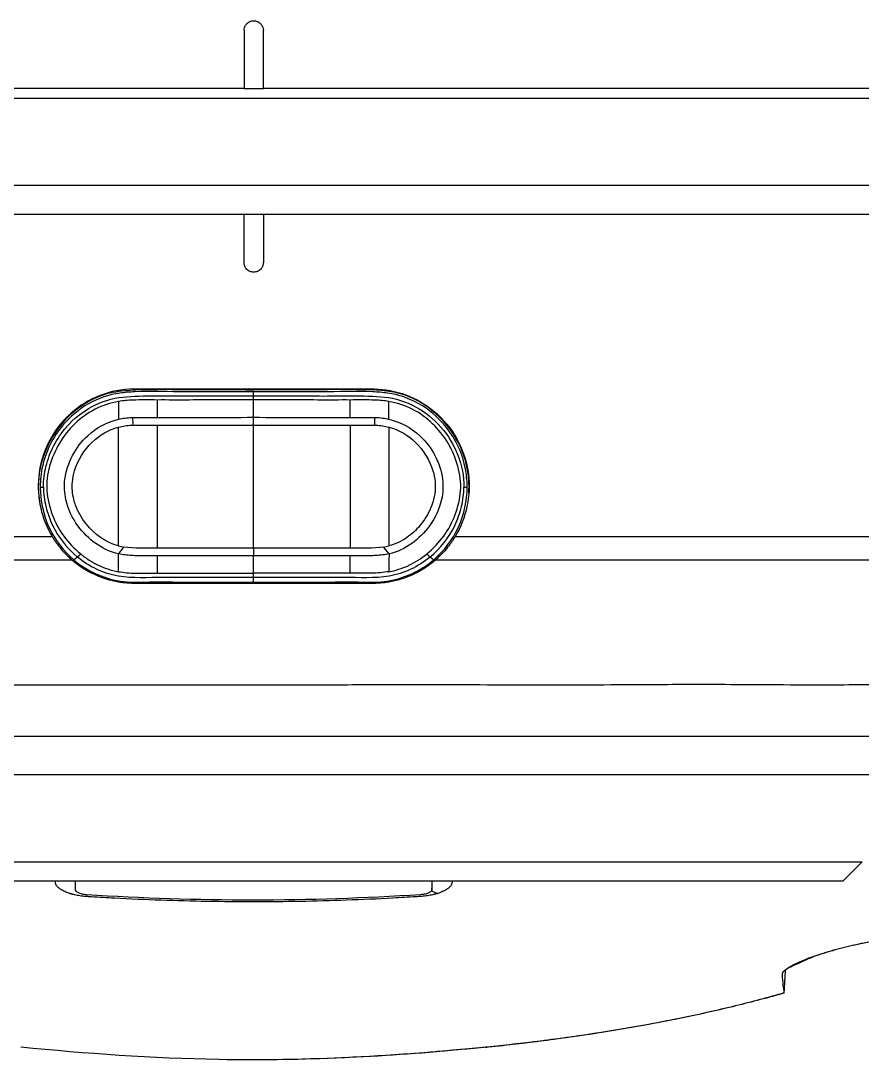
# Model space of a CAD drawing. Header units: millimetres. Extents: x 0 to 4378, y 0 to 2376.
# Drawn here: x 765.2 to 808.7, y 1949.7 to 2003.5 of the extents above; entities that cross this region are included whole.
import ezdxf

# ---------------------------------------------------------------- set-up
doc = ezdxf.new("R2010")
doc.units = ezdxf.units.MM
doc.header["$LTSCALE"] = 0.2

# ---------------------------------------------------------------- blocks, each defined once
blk = doc.blocks.new('A$C67cfe5fe')
for p, q in [((-0.5, -163.4), (-0.5, -166.4)), ((0.5, -166.4), (0.5, -163.4)), ((-0.5, -166.4), (-39.432, -166.4)), ((-0.5, -166.4), (0.5, -166.4)), ((39.432, -166.4), (0.5, -166.4)), ((-39, -166.9), (39, -166.9)), ((-39, -171.4), (39, -171.4)), ((-39, -171.4), (39, -171.4)), ((-39, -172.9), (39, -172.9)), ((-0.5, -175.4), (-0.5, -172.9)), ((0.5, -172.9), (0.5, -175.4)), ((-6.228, -181.938), (-0.09, -181.938)), ((-0.09, -181.938), (6.228, -181.938)), ((-11.04, -187.015), (-10.872, -187.015)), ((10.877, -187.015), (11.045, -187.015)), ((10.456, -189.566), (10.456, -189.566)), ((10.857, -189.566), (10.857, -189.566)), ((10.859, -189.566), (10.859, -189.566)), ((13.986, -189.566), (13.986, -189.566)), ((23.43, -189.566), (23.43, -189.566)), ((26.929, -189.566), (26.929, -189.566)), ((27.559, -189.566), (27.559, -189.566)), ((-0.005, -191.927), (0.003, -191.927)), ((-39, -199.9), (39, -199.9)), ((37, -201.9), (-37, -201.9)), ((-31.475, -206.4), (31.475, -206.4)), ((30.475, -207.4), (31.475, -206.4)), ((30.475, -207.4), (-30.475, -207.4)), ((9.223, -207.818), (9.223, -207.765)), ((27.345, -212.188), (27.345, -212.211))]:
    blk.add_line(p, q)
for centre, radius, start, end in [((-3.35, -183.938), 1.5, 175.1175, 175.1294), ((-2, -188.4), 5.7, 53.6536, 53.6599), ((3.35, -183.938), 1.5, 4.8714, 4.8833), ((-6.35, -186.988), 0.784, 215.4561, 215.4593), ((-6.35, -186.988), 1, 230.3419, 230.3443), ((6.35, -186.988), 0.784, 325.2418, 325.2452), ((6.35, -186.988), 1, 310.0674, 310.0698)]:
    blk.add_arc(centre, radius, start, end)
for centre, major_axis, ratio, start_param, end_param in [((-6.986, -184.849), (0, -9.199), 0.000256, 4.463745, 4.565677), ((-4.974, -184.743), (-0.003, 9.195), 0.001532, 1.32558, 1.425488), ((4.979, -184.743), (-0.003, -9.195), 0.001532, 1.716105, 1.816012), ((6.991, -184.849), (0, -9.199), 0.000256, 1.717508, 1.81944), ((-6.293, -183.492), (-0.027, 0.358), 0.131782, 3.604181, 4.930859), ((0.069, -181.883), (41.488, 0.185), 0.036589, 4.559242, 4.590015), ((-0.007, -183.497), (0, -0.355), 0.003264, 0.504073, 1.825381), ((-0.057, -181.898), (41.434, -0.183), 0.03628, 4.834741, 4.865555), ((6.295, -183.492), (-0.024, -0.358), 0.119275, 4.493179, 5.819857), ((-6.921, -190.412), (-0.245, -0.32), 0.075438, 3.612818, 4.930109), ((-6.563, -185.29), (0.478, -4.846), 0.710711, 6.022517, 6.101881), ((-0.01, -190.482), (-0.005, 0.357), 0.003776, 0.498716, 1.824805), ((6.568, -185.29), (-0.478, -4.846), 0.710711, 0.181304, 0.260667), ((6.937, -190.404), (-0.251, 0.316), 0.0374, 4.493693, 5.810616)]:
    blk.add_ellipse(centre, major_axis=major_axis, ratio=ratio, start_param=start_param, end_param=end_param)
for points, knots in [([(-0.5, -163.4), (-0.5, -163.347), (-0.492, -163.295), (-0.457, -163.189), (-0.43, -163.138), (-0.361, -163.049), (-0.321, -163.013), (-0.221, -162.947), (-0.159, -162.921), (-0.075, -162.905), (-0.056, -162.903), (-0.03, -162.901), (-0.023, -162.9), (-0.01, -162.9), (-0.005, -162.9), (0.005, -162.9), (0.01, -162.9), (0.023, -162.9), (0.03, -162.901), (0.056, -162.903), (0.075, -162.905), (0.159, -162.921), (0.221, -162.947), (0.321, -163.013), (0.361, -163.049), (0.43, -163.138), (0.457, -163.189), (0.492, -163.295), (0.5, -163.347), (0.5, -163.4)], [-0.1574555, -0.1574555, -0.1574555, -0.1574555, -0.1416612, -0.1416612, -0.1241291, -0.1241291, -0.1081014, -0.1081014, -0.0880942, -0.0880942, -0.0825129, -0.0825129, -0.0802847, -0.0802847, -0.0787284, -0.0787284, -0.077172, -0.077172, -0.074944, -0.074944, -0.0693639, -0.0693639, -0.0493569, -0.0493569, -0.0333294, -0.0333294, -0.0157975, -0.0157975, -0.000001, -0.000001, -0.000001, -0.000001]), ([(0.5, -175.4), (0.5, -175.463), (0.488, -175.529), (0.437, -175.652), (0.398, -175.709), (0.31, -175.798), (0.253, -175.836), (0.13, -175.887), (0.063, -175.9), (-0.063, -175.9), (-0.13, -175.887), (-0.253, -175.836), (-0.31, -175.798), (-0.398, -175.709), (-0.437, -175.652), (-0.488, -175.529), (-0.5, -175.463), (-0.5, -175.4)], [0.1511512, 0.1511512, 0.1511512, 0.1511512, 0.1700527, 0.1700527, 0.1890362, 0.1890362, 0.2079284, 0.2079284, 0.2268206, 0.2268206, 0.2457128, 0.2457128, 0.264605, 0.264605, 0.2835884, 0.2835884, 0.3024899, 0.3024899, 0.3024899, 0.3024899]), ([(-6.228, -181.938), (-6.814, -181.949), (-7.395, -182.063), (-8.491, -182.49), (-8.998, -182.799), (-9.915, -183.609), (-10.306, -184.115), (-10.882, -185.247), (-11.059, -185.86), (-11.171, -187.03), (-11.135, -187.571), (-10.898, -188.614), (-10.697, -189.112), (-10.424, -189.566)], [-1.063022, -1.063022, -1.063022, -1.063022, -0.884806, -0.884806, -0.707382, -0.707382, -0.517464, -0.517464, -0.327347, -0.327347, -0.164239, -0.164239, -0.000391, -0.000391, -0.000391, -0.000391]), ([(-7.269, -182.113), (-7.53, -182.166), (-7.786, -182.241), (-8.644, -182.605), (-9.198, -182.985), (-10.595, -184.394), (-11.15, -185.702), (-11.139, -187.03), (-11.136, -187.41), (-11.089, -187.79), (-11.001, -188.161)], [-6.828206, -6.828206, -6.828206, -6.828206, -6.019079, -6.019079, -4.012719, -4.012719, 0, 0, 0, 1.155097, 1.155097, 1.155097, 1.155097]), ([(-0.005, -182.086), (-0.582, -182.086), (-1.249, -182.087), (-1.915, -182.086), (-2.004, -182.086), (-2.495, -182.085), (-2.985, -182.081), (-4.368, -182.097), (-5.262, -182.042), (-6.147, -182.086), (-6.406, -182.099), (-6.665, -182.121), (-8.06, -182.304), (-9.121, -182.928), (-10.386, -184.422), (-10.915, -185.499), (-11.04, -186.656), (-11.04, -187.015)], [-110.190469, -110.190469, -110.190469, -110.190469, -108.47688, -108.211247, -108.211247, -108.211247, -106.754335, -106.754335, -104.09027, -104.09027, -104.09027, -103.311035, -103.311035, -99.867736, -99.867736, -97.495612, -96.425052, -96.425052, -96.425052, -96.425052]), ([(-10.872, -187.015), (-10.872, -187.008), (-10.872, -187.002), (-10.872, -186.996), (-10.87, -186.648), (-10.825, -186.298), (-10.742, -185.956), (-10.56, -185.204), (-10.191, -184.496), (-9.684, -183.912), (-9.68, -183.909), (-9.677, -183.905), (-9.673, -183.901), (-8.932, -183.054), (-7.884, -182.471), (-6.775, -182.36), (-6.771, -182.36), (-6.767, -182.359), (-6.764, -182.359), (-6.21, -182.304), (-5.653, -182.293), (-5.093, -182.294), (-4.531, -182.295), (-3.967, -182.308), (-3.403, -182.302), (-2.836, -182.297), (-2.268, -182.297), (-1.699, -182.297), (-1.134, -182.297), (-0.569, -182.296), (-0.005, -182.296)], [-13.766731, -13.766731, -13.766731, -13.766731, -13.746995, -13.746995, -13.746995, -12.677572, -12.677572, -12.677572, -10.325221, -10.325221, -10.325221, -10.30933, -10.30933, -10.30933, -6.88347, -6.88347, -6.88347, -6.871665, -6.871665, -6.871665, -5.161042, -5.161042, -5.161042, -3.441356, -3.441356, -3.441356, -1.714274, -1.714274, -1.714274, 0, 0, 0, 0]), ([(-7.269, -182.113), (-7.076, -182.074), (-6.88, -182.046), (-6.488, -182.006), (-6.291, -181.993), (-6.094, -181.984)], [0, 0, 0, 0, 0.0591657, 0.0591657, 0.1183326, 0.1183326, 0.1183326, 0.1183326]), ([(6.102, -181.984), (4.069, -181.961), (2.036, -181.992), (-2.242, -181.996), (-4.07, -181.961), (-6.094, -181.984)], [-1.156807, -1.156807, -1.156807, -1.156807, -0.607264, -0.607264, 0, 0, 0, 0]), ([(11.045, -187.015), (11.045, -186.656), (10.92, -185.498), (10.391, -184.422), (9.127, -182.928), (8.065, -182.304), (6.67, -182.121), (6.412, -182.099), (6.153, -182.086), (5.267, -182.042), (4.373, -182.097), (2.99, -182.081), (2.5, -182.085), (2.01, -182.086), (1.92, -182.086), (1.252, -182.087), (0.58, -182.086), (-0.002, -182.086), (-0.005, -182.086)], [-123.959245, -123.959245, -123.959245, -123.959245, -122.889524, -120.519259, -120.519259, -117.078659, -117.078659, -116.300035, -116.300035, -116.300035, -113.638059, -113.638059, -112.182288, -112.182288, -112.182288, -111.916864, -110.197458, -110.190469, -110.190469, -110.190469, -110.190469]), ([(-0.005, -182.296), (1.131, -182.3), (2.266, -182.293), (4.528, -182.313), (5.655, -182.248), (7.891, -182.472), (8.943, -183.057), (10.429, -184.763), (10.876, -185.889), (10.877, -187.015)], [0, 0, 0, 0, 3.441683, 3.441683, 6.883366, 6.883366, 10.325049, 10.325049, 13.766731, 13.766731, 13.766731, 13.766731]), ([(6.23, -181.988), (6.209, -181.989), (6.187, -181.988), (6.144, -181.986), (6.123, -181.985), (6.102, -181.984)], [-0.01285355, -0.01285355, -0.01285355, -0.01285355, -0.00642169, -0.00642169, 0, 0, 0, 0]), ([(6.228, -181.938), (6.789, -181.948), (7.346, -182.053), (8.401, -182.446), (8.892, -182.731), (9.813, -183.498), (10.221, -183.993), (10.831, -185.111), (11.026, -185.721), (11.174, -186.912), (11.148, -187.477), (10.916, -188.57), (10.709, -189.092), (10.424, -189.566)], [0, 0, 0, 0, 0.170338, 0.170338, 0.339954, 0.339954, 0.529798, 0.529798, 0.719657, 0.719657, 0.888889, 0.888889, 1.059151, 1.059151, 1.059151, 1.059151]), ([(11.13, -187.324), (11.183, -186.419), (10.998, -185.502), (9.908, -183.416), (8.679, -182.394), (7.26, -182.11), (7.26, -182.11), (7.26, -182.11), (6.921, -182.042), (6.575, -182.008), (6.23, -181.988)], [28.013075, 28.013075, 28.013075, 28.013075, 30.759987, 30.759987, 35.15427, 35.15427, 35.154322, 35.154322, 35.154322, 36.2034, 36.2034, 36.2034, 36.2034]), ([(-6.988, -182.587), (-7.828, -182.727), (-8.622, -183.141), (-9.87, -184.329), (-10.325, -185.102), (-10.671, -186.349), (-10.728, -186.78), (-10.666, -187.626), (-10.561, -188.043), (-10.27, -188.832), (-10.074, -189.203), (-9.575, -189.887), (-9.277, -190.2), (-8.948, -190.472)], [20.788547, 20.788547, 20.788547, 20.788547, 23.444982, 23.444982, 26.101901, 26.101901, 27.43036, 27.43036, 28.758819, 28.758819, 30.087278, 30.087278, 31.415738, 31.415738, 31.415738, 31.415738]), ([(-0.005, -182.506), (-0.557, -182.506), (-1.109, -182.509), (-1.661, -182.509), (-2.213, -182.509), (-2.765, -182.507), (-3.317, -182.511), (-3.875, -182.516), (-4.432, -182.508), (-4.988, -182.511)], [13.589461, 13.589461, 13.589461, 13.589461, 15.291102, 15.291102, 15.291102, 16.992719, 16.992719, 16.992719, 18.712231, 18.712231, 18.712231, 18.712231]), ([(4.994, -182.511), (4.437, -182.508), (3.88, -182.516), (3.322, -182.511), (2.771, -182.507), (2.218, -182.509), (1.666, -182.509), (1.114, -182.509), (0.562, -182.506), (0.01, -182.506), (0.005, -182.506), (0, -182.506), (-0.005, -182.506)], [-18.712231, -18.712231, -18.712231, -18.712231, -16.997643, -16.997643, -16.997643, -15.300899, -15.300899, -15.300899, -13.604104, -13.604104, -13.604104, -13.589461, -13.589461, -13.589461, -13.589461]), ([(8.953, -190.472), (9.283, -190.2), (9.58, -189.887), (10.079, -189.203), (10.275, -188.832), (10.567, -188.043), (10.671, -187.626), (10.734, -186.78), (10.676, -186.349), (10.33, -185.102), (9.876, -184.329), (8.627, -183.141), (7.834, -182.727), (6.994, -182.587)], [-31.415738, -31.415738, -31.415738, -31.415738, -30.087278, -30.087278, -28.758819, -28.758819, -27.43036, -27.43036, -26.101901, -26.101901, -23.444982, -23.444982, -20.788547, -20.788547, -20.788547, -20.788547]), ([(-6.988, -183.505), (-6.879, -183.479), (-6.769, -183.459), (-6.658, -183.444), (-6.548, -183.428), (-6.437, -183.418), (-6.325, -183.414), (-6.301, -183.412), (-6.277, -183.412), (-6.253, -183.411)], [16.2046565, 16.2046565, 16.2046565, 16.2046565, 16.5350251, 16.5350251, 16.5350251, 16.8635253, 16.8635253, 16.8635253, 16.9347143, 16.9347143, 16.9347143, 16.9347143]), ([(-4.988, -183.412), (-4.575, -183.411), (-4.161, -183.411), (-3.334, -183.41), (-2.918, -183.41), (-1.671, -183.408), (-0.838, -183.407), (-0.006, -183.407)], [-0.5003967, -0.5003967, -0.5003967, -0.5003967, -0.3749442, -0.3749442, -0.2498089, -0.2498089, 0, 0, 0, 0]), ([(-0.006, -183.407), (0.83, -183.407), (1.665, -183.408), (2.707, -183.409), (2.915, -183.41), (3.28, -183.41), (3.436, -183.41), (4.06, -183.411), (4.527, -183.411), (4.994, -183.412)], [-0.5013435, -0.5013435, -0.5013435, -0.5013435, -0.2507469, -0.2507469, -0.1880948, -0.1880948, -0.1410476, -0.1410476, -0.0000391, -0.0000391, -0.0000391, -0.0000391]), ([(6.258, -183.411), (6.282, -183.412), (6.307, -183.412), (6.331, -183.413), (6.442, -183.418), (6.553, -183.428), (6.663, -183.443), (6.774, -183.459), (6.885, -183.479), (6.994, -183.505)], [-16.9650672, -16.9650672, -16.9650672, -16.9650672, -16.8938577, -16.8938577, -16.8938577, -16.565263, -16.565263, -16.565263, -16.2347997, -16.2347997, -16.2347997, -16.2347997]), ([(-6.997, -190.466), (-7.844, -190.28), (-8.575, -189.718), (-9.082, -189.027), (-9.38, -188.621), (-9.6, -188.153), (-9.709, -187.662), (-9.787, -187.316), (-9.809, -186.96), (-9.764, -186.606), (-9.655, -185.751), (-9.215, -184.946), (-8.584, -184.358), (-8.136, -183.939), (-7.58, -183.645), (-6.988, -183.505)], [6.83821, 6.83821, 6.83821, 6.83821, 9.362067, 9.362067, 9.362067, 10.842339, 10.842339, 10.842339, 11.887217, 11.887217, 11.887217, 14.411544, 14.411544, 14.411544, 16.204654, 16.204654, 16.204654, 16.204654]), ([(-9.267, -186.173), (-9.101, -185.612), (-8.774, -185.096), (-7.972, -184.32), (-7.497, -184.055), (-6.988, -183.918)], [12.517617, 12.517617, 12.517617, 12.517617, 14.410588, 14.410588, 16.122649, 16.122649, 16.122649, 16.122649]), ([(-6.989, -190.06), (-6.988, -189.856), (-6.988, -189.652), (-6.988, -189.446), (-6.988, -188.631), (-6.988, -187.796), (-6.988, -186.964), (-6.988, -186.95), (-6.988, -186.936), (-6.988, -186.922), (-6.988, -186.076), (-6.988, -185.234), (-6.988, -184.432), (-6.988, -184.258), (-6.988, -184.087), (-6.988, -183.918)], [-8.25646, -8.25646, -8.25646, -8.25646, -7.624618, -7.624618, -7.624618, -5.1247, -5.1247, -5.1247, -5.082989, -5.082989, -5.082989, -2.541442, -2.541442, -2.541442, -1.992945, -1.992945, -1.992945, -1.992945]), ([(-6.988, -183.918), (-6.88, -183.889), (-6.769, -183.865), (-6.658, -183.848), (-6.548, -183.831), (-6.437, -183.82), (-6.325, -183.814), (-6.3, -183.813), (-6.274, -183.812), (-6.248, -183.811)], [16.1226828, 16.1226828, 16.1226828, 16.1226828, 16.4885012, 16.4885012, 16.4885012, 16.8511653, 16.8511653, 16.8511653, 16.9347143, 16.9347143, 16.9347143, 16.9347143]), ([(-6.248, -183.811), (-6.061, -183.812), (-5.793, -183.811), (-5.404, -183.811), (-5.192, -183.81), (-4.988, -183.811)], [0, 0, 0, 0, 0.0569111, 0.0569111, 0.1273668, 0.1273668, 0.1273668, 0.1273668]), ([(-4.988, -183.811), (-4.989, -184.294), (-4.989, -184.785), (-4.989, -185.284), (-4.989, -185.852), (-4.989, -186.432), (-4.989, -187.02), (-4.989, -187.837), (-4.989, -188.673), (-4.989, -189.53), (-4.989, -189.742), (-4.988, -189.955), (-4.988, -190.17)], [1.942734, 1.942734, 1.942734, 1.942734, 3.510907, 3.510907, 3.510907, 5.294969, 5.294969, 5.294969, 7.771433, 7.771433, 7.771433, 8.384461, 8.384461, 8.384461, 8.384461]), ([(-0.015, -190.169), (-0.01, -189.59), (-0.007, -189.02), (-0.005, -188.459), (0.002, -187.002), (0, -185.605), (-0.005, -184.268), (-0.005, -184.114), (-0.006, -183.96), (-0.006, -183.808)], [0.073579, 0.073579, 0.073579, 0.073579, 1.773456, 1.773456, 1.773456, 6.187837, 6.187837, 6.187837, 6.697304, 6.697304, 6.697304, 6.697304]), ([(4.994, -183.811), (5.198, -183.81), (5.409, -183.811), (5.798, -183.811), (6.066, -183.812), (6.254, -183.811)], [0, 0, 0, 0, 0.0616854, 0.0616854, 0.1115163, 0.1115163, 0.1115163, 0.1115163]), ([(4.994, -183.811), (4.994, -184.294), (4.994, -184.785), (4.994, -185.284), (4.994, -185.852), (4.995, -186.431), (4.995, -187.02), (4.994, -187.837), (4.994, -188.673), (4.994, -189.53), (4.994, -189.742), (4.994, -189.955), (4.994, -190.17)], [1.942734, 1.942734, 1.942734, 1.942734, 3.510907, 3.510907, 3.510907, 5.294969, 5.294969, 5.294969, 7.771433, 7.771433, 7.771433, 8.384461, 8.384461, 8.384461, 8.384461]), ([(6.254, -183.811), (6.279, -183.812), (6.305, -183.813), (6.331, -183.814), (6.442, -183.82), (6.553, -183.831), (6.663, -183.848), (6.774, -183.865), (6.885, -183.888), (6.994, -183.918)], [-16.9650672, -16.9650672, -16.9650672, -16.9650672, -16.8814942, -16.8814942, -16.8814942, -16.518726, -16.518726, -16.518726, -16.1528025, -16.1528025, -16.1528025, -16.1528025]), ([(6.994, -183.505), (7.585, -183.645), (8.141, -183.939), (8.589, -184.357), (9.22, -184.946), (9.66, -185.751), (9.769, -186.606), (9.814, -186.96), (9.792, -187.316), (9.715, -187.662), (9.605, -188.152), (9.385, -188.621), (9.088, -189.026), (8.581, -189.718), (7.849, -190.28), (7.003, -190.466)], [-16.234798, -16.234798, -16.234798, -16.234798, -14.441202, -14.441202, -14.441202, -11.916208, -11.916208, -11.916208, -10.870941, -10.870941, -10.870941, -9.390513, -9.390513, -9.390513, -6.865662, -6.865662, -6.865662, -6.865662]), ([(6.994, -183.918), (7.502, -184.055), (7.977, -184.32), (8.779, -185.096), (9.106, -185.612), (9.273, -186.173)], [-16.152768, -16.152768, -16.152768, -16.152768, -14.440216, -14.440216, -12.546701, -12.546701, -12.546701, -12.546701]), ([(6.994, -183.918), (6.994, -184.087), (6.994, -184.258), (6.994, -184.432), (6.994, -185.234), (6.994, -186.076), (6.994, -186.922), (6.994, -186.936), (6.994, -186.95), (6.994, -186.964), (6.994, -187.796), (6.994, -188.631), (6.994, -189.446), (6.994, -189.652), (6.994, -189.856), (6.994, -190.059)], [1.992945, 1.992945, 1.992945, 1.992945, 2.541442, 2.541442, 2.541442, 5.082989, 5.082989, 5.082989, 5.1247, 5.1247, 5.1247, 7.624618, 7.624618, 7.624618, 8.25646, 8.25646, 8.25646, 8.25646]), ([(-9.298, -187.663), (-9.375, -187.366), (-9.404, -187.057), (-9.36, -186.553), (-9.323, -186.361), (-9.267, -186.173)], [10.889931, 10.889931, 10.889931, 10.889931, 11.886462, 11.886462, 12.517617, 12.517617, 12.517617, 12.517617]), ([(9.273, -186.173), (9.328, -186.361), (9.365, -186.553), (9.417, -187.155), (9.354, -187.561), (9.217, -187.943), (9.091, -188.295), (8.903, -188.628), (8.481, -189.16), (8.259, -189.378), (8.013, -189.561), (7.706, -189.789), (7.361, -189.962), (6.994, -190.059)], [-12.546701, -12.546701, -12.546701, -12.546701, -11.915365, -11.915365, -10.602154, -10.602154, -10.602154, -9.390513, -9.390513, -8.401614, -8.401614, -8.401614, -7.169137, -7.169137, -7.169137, -7.169137]), ([(-11.04, -187.015), (-11.041, -187.732), (-10.882, -188.444), (-10.589, -189.082), (-10.296, -189.72), (-9.861, -190.304), (-9.306, -190.774)], [-96.425052, -96.425052, -96.425052, -96.425052, -94.283051, -94.283051, -94.283051, -92.14105, -92.14105, -92.14105, -92.14105]), ([(-10.872, -187.015), (-10.87, -187.356), (-10.823, -187.696), (-10.743, -188.026), (-10.662, -188.363), (-10.547, -188.689), (-10.4, -188.997), (-10.397, -189.003), (-10.395, -189.008), (-10.392, -189.014), (-10.095, -189.628), (-9.652, -190.187), (-9.111, -190.635)], [-41.323422, -41.323422, -41.323422, -41.323422, -40.272392, -40.272392, -40.272392, -39.2015, -39.2015, -39.2015, -39.181422, -39.181422, -39.181422, -37.039421, -37.039421, -37.039421, -37.039421]), ([(9.116, -190.635), (9.657, -190.187), (10.1, -189.628), (10.397, -189.014), (10.4, -189.008), (10.403, -189.003), (10.405, -188.997), (10.553, -188.689), (10.668, -188.363), (10.749, -188.026), (10.828, -187.696), (10.875, -187.356), (10.877, -187.015)], [37.039421, 37.039421, 37.039421, 37.039421, 39.181422, 39.181422, 39.181422, 39.2015, 39.2015, 39.2015, 40.272392, 40.272392, 40.272392, 41.323422, 41.323422, 41.323422, 41.323422]), ([(9.311, -190.773), (9.866, -190.304), (10.301, -189.72), (10.888, -188.444), (11.046, -187.732), (11.045, -187.015)], [-128.243246, -128.243246, -128.243246, -128.243246, -126.101245, -126.101245, -123.959245, -123.959245, -123.959245, -123.959245]), ([(-6.989, -190.06), (-7.65, -189.884), (-8.238, -189.457), (-8.665, -188.92), (-8.898, -188.627), (-9.087, -188.295), (-9.213, -187.943), (-9.246, -187.851), (-9.274, -187.757), (-9.298, -187.663)], [7.141582, 7.141582, 7.141582, 7.141582, 9.362054, 9.362054, 9.362054, 10.573628, 10.573628, 10.573628, 10.889931, 10.889931, 10.889931, 10.889931]), ([(-40.94, -189.566), (-40.94, -189.566), (-40.937, -189.566), (-40.932, -189.566), (-40.887, -189.566), (-40.651, -189.566), (-40.226, -189.566), (-39.801, -189.566), (-39.184, -189.566), (-38.398, -189.566), (-37.612, -189.566), (-36.654, -189.566), (-35.521, -189.566), (-34.387, -189.566), (-33.077, -189.566), (-31.639, -189.566), (-30.201, -189.566), (-28.624, -189.566), (-26.907, -189.566), (-25.19, -189.566), (-23.331, -189.566), (-21.398, -189.566), (-18.004, -189.566), (-14.3, -189.566), (-10.424, -189.566)], [-0.5034941, -0.5034941, -0.5034941, -0.5034941, -0.4959406, -0.4959406, -0.4959406, -0.4320026, -0.4320026, -0.4320026, -0.3680646, -0.3680646, -0.3680646, -0.3041266, -0.3041266, -0.3041266, -0.2401886, -0.2401886, -0.2401886, -0.1762506, -0.1762506, -0.1762506, -0.1123126, -0.1123126, -0.1123126, 0, 0, 0, 0]), ([(-10.424, -189.566), (-10.393, -189.618), (-10.358, -189.673), (-10.285, -189.786), (-10.248, -189.84), (-10.134, -189.999), (-10.054, -190.103), (-9.728, -190.49), (-9.505, -190.688), (-9.411, -190.769)], [-0.06400045, -0.06400045, -0.06400045, -0.06400045, -0.05698624, -0.05698624, -0.05040221, -0.05040221, -0.03728617, -0.03728617, -0.00001779, -0.00001779, -0.00001779, -0.00001779]), ([(10.424, -189.566), (10.393, -189.618), (10.358, -189.673), (10.285, -189.786), (10.248, -189.84), (10.134, -189.999), (10.054, -190.103), (9.729, -190.489), (9.507, -190.687), (9.411, -190.77)], [0.0000195, 0.0000195, 0.0000195, 0.0000195, 0.0187409, 0.0187409, 0.0363222, 0.0363222, 0.0713463, 0.0713463, 0.1704652, 0.1704652, 0.1704652, 0.1704652]), ([(10.424, -189.566), (14.454, -189.566), (18.319, -189.566), (21.827, -189.566), (23.818, -189.566), (25.726, -189.566), (27.481, -189.566), (29.236, -189.566), (30.836, -189.566), (32.284, -189.566), (33.732, -189.566), (35.038, -189.566), (36.149, -189.566), (37.259, -189.566), (38.179, -189.566), (38.912, -189.566), (39.644, -189.566), (40.19, -189.566), (40.526, -189.566), (40.802, -189.566), (40.94, -189.566), (40.94, -189.566)], [-1, -1, -1, -1, -0.8874103, -0.8874103, -0.8874103, -0.8234994, -0.8234994, -0.8234994, -0.7595886, -0.7595886, -0.7595886, -0.6956777, -0.6956777, -0.6956777, -0.6317668, -0.6317668, -0.6317668, -0.5678559, -0.5678559, -0.5678559, -0.5152333, -0.5152333, -0.5152333, -0.5152333]), ([(-4.988, -190.578), (-5.081, -190.578), (-5.173, -190.578), (-5.266, -190.577), (-5.285, -190.577), (-5.304, -190.577), (-5.323, -190.576), (-5.434, -190.576), (-5.546, -190.575), (-5.657, -190.573), (-5.769, -190.571), (-5.88, -190.569), (-5.991, -190.567), (-6.103, -190.564), (-6.214, -190.562), (-6.324, -190.555), (-6.436, -190.548), (-6.547, -190.537), (-6.657, -190.522), (-6.769, -190.508), (-6.879, -190.489), (-6.997, -190.466)], [4.856578, 4.856578, 4.856578, 4.856578, 5.128657, 5.128657, 5.128657, 5.185049, 5.185049, 5.185049, 5.513346, 5.513346, 5.513346, 5.841966, 5.841966, 5.841966, 6.171736, 6.171736, 6.171736, 6.503514, 6.503514, 6.503514, 6.83821, 6.83821, 6.83821, 6.83821]), ([(-4.988, -190.17), (-5.009, -190.17), (-5.029, -190.17), (-5.605, -190.172), (-6.162, -190.19), (-6.714, -190.118)], [5.06648, 5.06648, 5.06648, 5.06648, 5.128657, 5.128657, 6.83821, 6.83821, 6.83821, 6.83821]), ([(-0.015, -190.169), (-0.576, -190.169), (-1.137, -190.168), (-1.697, -190.168), (-2.257, -190.168), (-2.817, -190.167), (-3.376, -190.168), (-3.915, -190.168), (-4.452, -190.168), (-4.988, -190.17)], [0, 0, 0, 0, 1.709554, 1.709554, 1.709554, 3.419104, 3.419104, 3.419104, 5.066451, 5.066451, 5.066451, 5.066451]), ([(4.994, -190.17), (4.452, -190.168), (3.908, -190.168), (3.364, -190.168), (2.24, -190.167), (1.112, -190.169), (-0.015, -190.169)], [-5.096168, -5.096168, -5.096168, -5.096168, -3.432831, -3.432831, -3.432831, 0, 0, 0, 0]), ([(6.719, -190.118), (6.165, -190.19), (5.605, -190.172), (5.028, -190.17), (5.011, -190.17), (4.994, -190.17)], [-6.865662, -6.865662, -6.865662, -6.865662, -5.149247, -5.149247, -5.096195, -5.096195, -5.096195, -5.096195]), ([(7.003, -190.466), (6.884, -190.489), (6.774, -190.508), (6.663, -190.522), (6.552, -190.537), (6.441, -190.548), (6.33, -190.555), (6.219, -190.562), (6.108, -190.564), (5.996, -190.567), (5.885, -190.569), (5.774, -190.571), (5.663, -190.573), (5.551, -190.575), (5.44, -190.576), (5.328, -190.576), (5.307, -190.577), (5.286, -190.577), (5.264, -190.577), (5.174, -190.578), (5.084, -190.578), (4.994, -190.578)], [-6.865662, -6.865662, -6.865662, -6.865662, -6.53091, -6.53091, -6.53091, -6.199058, -6.199058, -6.199058, -5.869205, -5.869205, -5.869205, -5.540502, -5.540502, -5.540502, -5.212131, -5.212131, -5.212131, -5.149247, -5.149247, -5.149247, -4.883582, -4.883582, -4.883582, -4.883582]), ([(-40.851, -190.77), (-40.851, -190.77), (-40.848, -190.77), (-40.843, -190.77), (-40.828, -190.77), (-40.794, -190.77), (-40.745, -190.77), (-40.462, -190.769), (-39.643, -190.768), (-38.911, -190.769), (-38.724, -190.769), (-38.542, -190.769), (-38.371, -190.769), (-37.801, -190.769), (-37.235, -190.77), (-36.761, -190.77), (-36.195, -190.77), (-35.765, -190.77), (-35.557, -190.77), (-34.037, -190.768), (-32.756, -190.768), (-32.15, -190.767), (-31.966, -190.767), (-31.84, -190.767), (-31.777, -190.767), (-31.304, -190.768), (-30.589, -190.768), (-29.565, -190.769), (-28.237, -190.77), (-27.384, -190.77), (-27.148, -190.77), (-27.018, -190.77), (-26.887, -190.77), (-26.756, -190.77), (-25.185, -190.769), (-23.514, -190.768), (-21.774, -190.768), (-20.224, -190.767), (-18.249, -190.768), (-15.826, -190.769), (-15.033, -190.769), (-13.97, -190.769), (-12.633, -190.769), (-11.693, -190.769), (-10.617, -190.77), (-9.411, -190.769)], [-0.5075968, -0.5075968, -0.5075968, -0.5075968, -0.5, -0.5, -0.5, -0.4848641, -0.4848641, -0.4848641, -0.3973591, -0.3973591, -0.3973591, -0.375, -0.375, -0.375, -0.3465594, -0.3465594, -0.3465594, -0.3125, -0.3125, -0.3125, -0.2645883, -0.2645883, -0.2645883, -0.25, -0.25, -0.25, -0.21875, -0.21875, -0.21875, -0.1875, -0.1875, -0.1875, -0.1826751, -0.1826751, -0.1826751, -0.125, -0.125, -0.125, -0.0625, -0.0625, -0.0625, -0.0258077, -0.0258077, -0.0258077, 0, 0, 0, 0]), ([(-9.411, -190.769), (-8.938, -191.179), (-8.393, -191.494), (-7.51, -191.804), (-7.208, -191.878), (-6.748, -191.948), (-6.593, -191.964), (-6.276, -191.982), (-6.174, -191.979), (-5.974, -191.98)], [-0.4608596, -0.4608596, -0.4608596, -0.4608596, -0.2319778, -0.2319778, -0.1176594, -0.1176594, -0.0605125, -0.0605125, -0.000004, -0.000004, -0.000004, -0.000004]), ([(-9.306, -190.774), (-8.695, -191.293), (-7.954, -191.652), (-6.394, -191.996), (-5.594, -191.908), (-4.006, -191.926), (-2.409, -191.928), (-0.805, -191.927), (-0.005, -191.927)], [-92.14105, -92.14105, -92.14105, -92.14105, -89.768052, -89.768052, -87.395054, -87.395054, -85.022055, -82.649057, -82.649057, -82.649057, -82.649057]), ([(-0.011, -191.698), (-0.792, -191.698), (-1.572, -191.697), (-2.351, -191.696), (-3.131, -191.696), (-3.909, -191.695), (-4.684, -191.691), (-4.687, -191.691), (-4.69, -191.691), (-4.694, -191.691), (-5.465, -191.687), (-6.238, -191.75), (-6.999, -191.619), (-7.004, -191.618), (-7.01, -191.617), (-7.015, -191.616), (-7.397, -191.549), (-7.771, -191.428), (-8.125, -191.262), (-8.478, -191.097), (-8.814, -190.89), (-9.111, -190.635)], [27.547428, 27.547428, 27.547428, 27.547428, 29.915632, 29.915632, 29.915632, 32.28311, 32.28311, 32.28311, 32.293424, 32.293424, 32.293424, 34.650769, 34.650769, 34.650769, 34.666423, 34.666423, 34.666423, 35.852922, 35.852922, 35.852922, 37.039421, 37.039421, 37.039421, 37.039421]), ([(-8.948, -190.472), (-8.912, -190.505), (-8.874, -190.537), (-8.788, -190.602), (-8.736, -190.64), (-8.62, -190.723), (-8.539, -190.777), (-8.388, -190.869), (-8.327, -190.903), (-8.188, -190.978), (-8.107, -191.019), (-7.746, -191.188), (-7.388, -191.322), (-6.988, -191.39)], [0, 0, 0, 0, 0.0146911, 0.0146911, 0.0270405, 0.0270405, 0.0580232, 0.0580232, 0.077436, 0.077436, 0.1037284, 0.1037284, 0.1923821, 0.1923821, 0.1923821, 0.1923821]), ([(-0.011, -190.572), (-0.838, -190.572), (-1.67, -190.57), (-2.916, -190.57), (-3.34, -190.569), (-4.162, -190.573), (-4.575, -190.577), (-4.988, -190.578)], [-0.4980541, -0.4980541, -0.4980541, -0.4980541, -0.2482966, -0.2482966, -0.1249533, -0.1249533, -0.0001115, -0.0001115, -0.0001115, -0.0001115]), ([(-0.017, -191.469), (-0.011, -191.368), (-0.007, -191.268), (-0.005, -191.167), (-0.001, -191.031), (-0.001, -190.895), (-0.005, -190.759), (-0.006, -190.696), (-0.008, -190.634), (-0.011, -190.572)], [-1.0896743, -1.0896743, -1.0896743, -1.0896743, -0.7634499, -0.7634499, -0.7634499, -0.3184296, -0.3184296, -0.3184296, -0.1133023, -0.1133023, -0.1133023, -0.1133023]), ([(4.994, -190.578), (4.579, -190.577), (4.163, -190.573), (3.332, -190.569), (2.908, -190.57), (1.661, -190.57), (0.825, -190.571), (-0.011, -190.572)], [-0.4984902, -0.4984902, -0.4984902, -0.4984902, -0.3746356, -0.3746356, -0.2508217, -0.2508217, -0.0000001, -0.0000001, -0.0000001, -0.0000001]), ([(9.116, -190.635), (8.814, -190.887), (8.482, -191.098), (8.127, -191.264), (7.772, -191.429), (7.396, -191.549), (7.013, -191.616), (6.246, -191.751), (5.466, -191.686), (4.689, -191.691), (3.914, -191.695), (3.136, -191.696), (2.357, -191.697), (2.352, -191.697), (2.347, -191.697), (2.342, -191.697), (1.568, -191.698), (0.792, -191.697), (0.016, -191.698), (0.007, -191.698), (-0.002, -191.698), (-0.011, -191.698)], [-37.039421, -37.039421, -37.039421, -37.039421, -35.852961, -35.852961, -35.852961, -34.66644, -34.66644, -34.66644, -32.296832, -32.296832, -32.296832, -29.935323, -29.935323, -29.935323, -29.920458, -29.920458, -29.920458, -27.574383, -27.574383, -27.574383, -27.547428, -27.547428, -27.547428, -27.547428]), ([(0.003, -191.927), (0.005, -191.927), (0.808, -191.927), (2.414, -191.928), (4.011, -191.926), (5.599, -191.908), (6.399, -191.996), (7.959, -191.652), (8.7, -191.293), (9.311, -190.773)], [-137.742306, -137.742306, -137.742306, -137.742306, -137.735239, -135.362241, -132.989243, -132.989243, -130.616244, -130.616244, -128.243246, -128.243246, -128.243246, -128.243246]), ([(5.974, -191.98), (6.173, -191.979), (6.274, -191.982), (6.59, -191.964), (6.745, -191.948), (7.204, -191.879), (7.506, -191.805), (8.39, -191.496), (8.937, -191.18), (9.411, -190.77)], [-0.3780935, -0.3780935, -0.3780935, -0.3780935, -0.3289343, -0.3289343, -0.2821356, -0.2821356, -0.188521, -0.188521, -0.000305, -0.000305, -0.000305, -0.000305]), ([(6.994, -191.39), (7.335, -191.332), (7.668, -191.223), (7.984, -191.08), (7.999, -191.073), (8.015, -191.066), (8.03, -191.058), (8.361, -190.904), (8.674, -190.709), (8.953, -190.472)], [-33.655651, -33.655651, -33.655651, -33.655651, -32.588177, -32.588177, -32.588177, -32.535769, -32.535769, -32.535769, -31.415738, -31.415738, -31.415738, -31.415738]), ([(9.411, -190.77), (13.79, -190.77), (17.992, -190.77), (21.778, -190.77), (23.765, -190.77), (25.669, -190.77), (27.42, -190.77), (29.171, -190.77), (30.768, -190.77), (32.212, -190.77), (33.657, -190.77), (34.96, -190.77), (36.068, -190.77), (37.176, -190.77), (38.094, -190.77), (38.825, -190.77), (39.555, -190.77), (40.1, -190.77), (40.435, -190.77), (40.711, -190.77), (40.849, -190.77), (40.849, -190.77)], [0, 0, 0, 0, 0.1205223, 0.1205223, 0.1205223, 0.1837668, 0.1837668, 0.1837668, 0.2470112, 0.2470112, 0.2470112, 0.3102557, 0.3102557, 0.3102557, 0.3735002, 0.3735002, 0.3735002, 0.4367446, 0.4367446, 0.4367446, 0.4888005, 0.4888005, 0.4888005, 0.4888005]), ([(-6.988, -191.39), (-6.955, -191.395), (-6.921, -191.4), (-6.887, -191.405), (-6.59, -191.445), (-6.291, -191.465), (-5.991, -191.47), (-5.656, -191.475), (-5.323, -191.473), (-4.988, -191.469)], [33.655801, 33.655801, 33.655801, 33.655801, 33.760716, 33.760716, 33.760716, 34.688162, 34.688162, 34.688162, 35.720545, 35.720545, 35.720545, 35.720545]), ([(-4.988, -191.469), (-4.164, -191.46), (-3.337, -191.465), (-1.678, -191.466), (-0.847, -191.467), (-0.017, -191.469)], [35.720723, 35.720723, 35.720723, 35.720723, 38.259702, 38.259702, 40.798705, 40.798705, 40.798705, 40.798705]), ([(4.994, -191.469), (4.162, -191.46), (3.329, -191.465), (1.658, -191.466), (0.82, -191.467), (-0.017, -191.469)], [35.720722, 35.720722, 35.720722, 35.720722, 38.259702, 38.259702, 40.798702, 40.798702, 40.798702, 40.798702]), ([(6.993, -191.39), (6.96, -191.395), (6.926, -191.4), (6.893, -191.405), (6.595, -191.445), (6.296, -191.465), (5.998, -191.471), (5.665, -191.477), (5.328, -191.473), (4.994, -191.469)], [33.655801, 33.655801, 33.655801, 33.655801, 33.760753, 33.760753, 33.760753, 34.688313, 34.688313, 34.688313, 35.720545, 35.720545, 35.720545, 35.720545]), ([(-5.974, -191.98), (-3.98, -191.98), (-1.985, -191.98), (1.997, -191.98), (3.983, -191.98), (5.974, -191.98)], [0, 0, 0, 0, 0.604975, 0.604975, 1.212492, 1.212492, 1.212492, 1.212492]), ([(-39, -197.248), (-39, -197.247), (-38.986, -197.244), (-38.919, -197.239), (-38.849, -197.24), (-38.678, -197.235), (-38.592, -197.232), (-38.251, -197.225), (-37.926, -197.222), (-37.177, -197.225), (-36.779, -197.229), (-35.861, -197.238), (-35.34, -197.242), (-33.983, -197.235), (-33.104, -197.221), (-31.556, -197.212), (-30.953, -197.211), (-29.331, -197.216), (-28.271, -197.226), (-25.264, -197.246), (-23.214, -197.228), (-18.536, -197.208), (-15.895, -197.229), (-12.14, -197.241), (-11.129, -197.24), (-8.385, -197.239), (-6.632, -197.24), (-4.355, -197.24), (-3.847, -197.24), (-2.731, -197.24), (-2.124, -197.24), (-0.864, -197.24), (-0.211, -197.241), (0.839, -197.241), (1.235, -197.241), (1.775, -197.24), (1.918, -197.24), (3.42, -197.24), (4.776, -197.233), (10.446, -197.215), (14.618, -197.255), (19.811, -197.224), (21.107, -197.215), (23.152, -197.211), (23.929, -197.213), (26.845, -197.226), (28.809, -197.246), (31.772, -197.223), (32.88, -197.212), (34.836, -197.216), (35.681, -197.231), (37.035, -197.244), (37.565, -197.239), (38.258, -197.239), (38.483, -197.24), (38.816, -197.24), (38.923, -197.239), (38.99, -197.241), (39, -197.241), (39, -197.241)], [-18.187613, -18.187613, -18.187613, -18.187613, -18.013356, -18.013356, -17.752865, -17.752865, -17.569307, -17.569307, -17.129255, -17.129255, -16.762146, -16.762146, -16.387459, -16.387459, -15.882593, -15.882593, -15.586977, -15.586977, -15.126345, -15.126345, -14.357922, -14.357922, -13.491729, -13.491729, -13.178557, -13.178557, -12.649887, -12.649887, -12.498415, -12.498415, -12.318089, -12.318089, -12.124815, -12.124815, -12.007373, -12.007373, -11.964756, -11.964756, -11.555527, -11.555527, -10.242526, -10.242526, -9.787003, -9.787003, -9.494757, -9.494757, -8.658648, -8.658648, -8.069674, -8.069674, -7.481399, -7.481399, -6.943069, -6.943069, -6.570845, -6.570845, -6.198458, -6.198458, -6.048973, -6.048973, -6.048973, -6.048973]), ([(-10.244, -207.517), (-10.247, -207.504), (-10.25, -207.492), (-10.251, -207.479), (-10.253, -207.469), (-10.253, -207.459), (-10.253, -207.45), (-10.253, -207.44), (-10.253, -207.43), (-10.253, -207.42), (-10.253, -207.413), (-10.253, -207.407), (-10.253, -207.4)], [-0.701782771, -0.701782771, -0.701782771, -0.701782771, -0.70035693, -0.70035693, -0.70035693, -0.699218435, -0.699218435, -0.699218435, -0.69807994, -0.69807994, -0.69807994, -0.697310898, -0.697310898, -0.697310898, -0.697310898]), ([(-9.375, -208.076), (-9.386, -208.073), (-9.397, -208.07), (-9.407, -208.067), (-9.418, -208.064), (-9.429, -208.061), (-9.44, -208.058), (-9.451, -208.055), (-9.461, -208.051), (-9.472, -208.048), (-9.482, -208.045), (-9.493, -208.042), (-9.503, -208.039), (-9.514, -208.035), (-9.524, -208.032), (-9.534, -208.029), (-9.544, -208.025), (-9.555, -208.022), (-9.565, -208.019), (-9.597, -208.008), (-9.628, -207.996), (-9.659, -207.984), (-9.699, -207.969), (-9.737, -207.953), (-9.773, -207.937), (-9.846, -207.903), (-9.911, -207.868), (-9.969, -207.831), (-9.997, -207.813), (-10.024, -207.794), (-10.048, -207.775), (-10.061, -207.766), (-10.072, -207.756), (-10.083, -207.747), (-10.089, -207.742), (-10.094, -207.737), (-10.1, -207.732), (-10.105, -207.727), (-10.11, -207.722), (-10.115, -207.718), (-10.156, -207.679), (-10.187, -207.639), (-10.21, -207.599), (-10.226, -207.571), (-10.237, -207.544), (-10.244, -207.517)], [-0.72583083, -0.72583083, -0.72583083, -0.72583083, -0.72529003, -0.72529003, -0.72529003, -0.72474923, -0.72474923, -0.72474923, -0.72420843, -0.72420843, -0.72420843, -0.72366763, -0.72366763, -0.72366763, -0.72312683, -0.72312683, -0.72312683, -0.72258602, -0.72258602, -0.72258602, -0.72084984, -0.72084984, -0.72084984, -0.71857285, -0.71857285, -0.71857285, -0.71401887, -0.71401887, -0.71401887, -0.71174188, -0.71174188, -0.71174188, -0.71060338, -0.71060338, -0.71060338, -0.71003414, -0.71003414, -0.71003414, -0.70946489, -0.70946489, -0.70946489, -0.70491091, -0.70491091, -0.70491091, -0.70178277, -0.70178277, -0.70178277, -0.70178277]), ([(10.272, -207.4), (10.271, -207.405), (10.271, -207.41), (10.27, -207.417), (10.269, -207.422), (10.269, -207.427), (10.268, -207.433), (10.267, -207.437), (10.267, -207.441), (10.266, -207.446), (10.265, -207.45), (10.265, -207.453), (10.264, -207.457), (10.263, -207.463), (10.261, -207.469), (10.26, -207.475), (10.256, -207.49), (10.251, -207.507), (10.245, -207.523), (10.237, -207.542), (10.228, -207.565), (10.211, -207.594), (10.199, -207.615), (10.183, -207.639), (10.162, -207.665), (10.147, -207.683), (10.133, -207.699), (10.118, -207.713), (10.113, -207.718), (10.108, -207.723), (10.103, -207.727), (10.097, -207.732), (10.092, -207.737), (10.087, -207.742), (10.074, -207.753), (10.062, -207.763), (10.052, -207.771), (10.036, -207.783), (10.023, -207.792), (10.015, -207.798), (10.002, -207.808), (9.988, -207.817), (9.973, -207.827), (9.926, -207.857), (9.872, -207.887), (9.806, -207.918), (9.796, -207.923), (9.786, -207.927), (9.775, -207.932), (9.733, -207.951), (9.694, -207.967), (9.66, -207.98), (9.6, -208.002), (9.557, -208.016), (9.534, -208.024)], [-0.1757371, -0.1757371, -0.1757371, -0.1757371, -0.170079, -0.170079, -0.170079, -0.1658975, -0.1658975, -0.1658975, -0.16301, -0.16301, -0.16301, -0.1607143, -0.1607143, -0.1607143, -0.15572, -0.15572, -0.15572, -0.1428571, -0.1428571, -0.1428571, -0.1223688, -0.1223688, -0.1223688, -0.1071429, -0.1071429, -0.1071429, -0.0986615, -0.0986615, -0.0986615, -0.0956016, -0.0956016, -0.0956016, -0.0922441, -0.0922441, -0.0922441, -0.0841138, -0.0841138, -0.0841138, -0.0714286, -0.0714286, -0.0714286, -0.0625785, -0.0625785, -0.0625785, -0.0357143, -0.0357143, -0.0357143, -0.0328765, -0.0328765, -0.0328765, -0.0209459, -0.0209459, -0.0209459, 0, 0, 0, 0]), ([(0.004, -208.466), (0.003, -208.466), (0.002, -208.466), (0.001, -208.466), (-0.799, -208.466), (-1.599, -208.459), (-2.399, -208.445), (-3.199, -208.431), (-3.999, -208.41), (-4.799, -208.382), (-5.598, -208.354), (-6.398, -208.318), (-7.196, -208.276), (-7.596, -208.255), (-7.995, -208.232), (-8.394, -208.207), (-8.444, -208.204), (-8.494, -208.201), (-8.544, -208.197), (-8.569, -208.196), (-8.593, -208.194), (-8.618, -208.193), (-8.643, -208.191), (-8.668, -208.19), (-8.693, -208.188), (-8.793, -208.18), (-8.892, -208.169), (-8.99, -208.154), (-9.087, -208.14), (-9.182, -208.122), (-9.274, -208.101), (-9.297, -208.095), (-9.319, -208.09), (-9.341, -208.084), (-9.353, -208.082), (-9.364, -208.079), (-9.375, -208.076)], [-0.8616263, -0.8616263, -0.8616263, -0.8616263, -0.861572, -0.861572, -0.861572, -0.826965, -0.826965, -0.826965, -0.7923494, -0.7923494, -0.7923494, -0.7577381, -0.7577381, -0.7577381, -0.7404325, -0.7404325, -0.7404325, -0.7382693, -0.7382693, -0.7382693, -0.7371877, -0.7371877, -0.7371877, -0.7361061, -0.7361061, -0.7361061, -0.7317796, -0.7317796, -0.7317796, -0.7274532, -0.7274532, -0.7274532, -0.7263716, -0.7263716, -0.7263716, -0.7258308, -0.7258308, -0.7258308, -0.7258308]), ([(-8.635, -208.1), (-8.676, -208.097), (-8.716, -208.093), (-8.798, -208.081), (-8.838, -208.073), (-8.946, -208.046), (-9.008, -208.024), (-9.114, -207.972), (-9.156, -207.942), (-9.209, -207.882), (-9.222, -207.852), (-9.222, -207.823)], [-0.09661852, -0.09661852, -0.09661852, -0.09661852, -0.08429687, -0.08429687, -0.07141596, -0.07141596, -0.04825685, -0.04825685, -0.02320733, -0.02320733, -0.00000099, -0.00000099, -0.00000099, -0.00000099]), ([(8.636, -208.095), (5.75, -208.28), (2.857, -208.374), (-0.037, -208.374), (-2.906, -208.374), (-5.773, -208.282), (-8.635, -208.1)], [0, 0, 0, 0, 0.502185, 0.502185, 0.502185, 1, 1, 1, 1]), ([(9.534, -208.024), (9.514, -208.03), (9.493, -208.037), (9.472, -208.043), (9.461, -208.046), (9.451, -208.05), (9.44, -208.053), (9.429, -208.056), (9.419, -208.059), (9.408, -208.062), (9.397, -208.065), (9.386, -208.068), (9.375, -208.071), (9.364, -208.074), (9.353, -208.076), (9.342, -208.079), (9.319, -208.085), (9.297, -208.09), (9.274, -208.096), (9.183, -208.117), (9.087, -208.135), (8.99, -208.15), (8.893, -208.164), (8.793, -208.175), (8.693, -208.183), (8.668, -208.185), (8.643, -208.186), (8.619, -208.188), (8.594, -208.189), (8.569, -208.191), (8.544, -208.193), (8.494, -208.196), (8.444, -208.199), (8.394, -208.202), (7.995, -208.227), (7.596, -208.25), (7.197, -208.272), (6.398, -208.315), (5.599, -208.35), (4.8, -208.379), (4, -208.408), (3.2, -208.429), (2.401, -208.444), (1.602, -208.458), (0.803, -208.466), (0.004, -208.466)], [-1, -1, -1, -1, -0.9989185, -0.9989185, -0.9989185, -0.9983778, -0.9983778, -0.9983778, -0.9978371, -0.9978371, -0.9978371, -0.9972963, -0.9972963, -0.9972963, -0.9967556, -0.9967556, -0.9967556, -0.9956741, -0.9956741, -0.9956741, -0.9913482, -0.9913482, -0.9913482, -0.9870224, -0.9870224, -0.9870224, -0.9859409, -0.9859409, -0.9859409, -0.9848594, -0.9848594, -0.9848594, -0.9826965, -0.9826965, -0.9826965, -0.965393, -0.965393, -0.965393, -0.930786, -0.930786, -0.930786, -0.896179, -0.896179, -0.896179, -0.8616263, -0.8616263, -0.8616263, -0.8616263]), ([(9.223, -207.818), (9.223, -207.847), (9.21, -207.876), (9.158, -207.937), (9.116, -207.967), (9.01, -208.019), (8.948, -208.041), (8.84, -208.068), (8.8, -208.076), (8.718, -208.088), (8.677, -208.092), (8.636, -208.095)], [-0.09630603, -0.09630603, -0.09630603, -0.09630603, -0.07320762, -0.07320762, -0.04828154, -0.04828154, -0.02519492, -0.02519492, -0.01231734, -0.01231734, -0.000001, -0.000001, -0.000001, -0.000001]), ([(27.345, -212.211), (27.342, -212.172), (27.36, -212.126), (27.44, -212.028), (27.497, -211.977), (27.681, -211.846), (27.822, -211.764), (28.162, -211.597), (28.351, -211.514), (28.802, -211.337), (29.064, -211.244), (29.691, -211.042), (30.052, -210.939), (30.791, -210.748), (31.157, -210.665), (31.936, -210.507), (32.334, -210.44), (33.074, -210.339), (33.409, -210.308), (33.984, -210.284), (34.219, -210.292), (34.388, -210.319)], [-1.14528, -1.14528, -1.14528, -1.14528, -1.059047, -1.059047, -0.979891, -0.979891, -0.875786, -0.875786, -0.784614, -0.784614, -0.687046, -0.687046, -0.571812, -0.571812, -0.456499, -0.456499, -0.315176, -0.315176, -0.162073, -0.162073, 0, 0, 0, 0]), ([(34.417, -210.344), (34.256, -210.314), (34.029, -210.303), (33.469, -210.323), (33.141, -210.351), (32.407, -210.446), (32.008, -210.511), (31.225, -210.667), (30.857, -210.749), (30.112, -210.938), (29.746, -211.042), (29.184, -211.22), (28.979, -211.29), (28.79, -211.36)], [-1.1501913, -1.1501913, -1.1501913, -1.1501913, -0.9889999, -0.9889999, -0.8366201, -0.8366201, -0.6937554, -0.6937554, -0.5778555, -0.5778555, -0.4623542, -0.4623542, -0.3890747, -0.3890747, -0.3890747, -0.3890747]), ([(27.641, -211.877), (27.731, -211.837), (27.82, -211.797), (27.951, -211.739), (27.991, -211.721), (28.081, -211.681), (28.137, -211.656), (28.266, -211.598), (28.339, -211.565), (28.507, -211.489), (28.609, -211.443), (28.78, -211.364), (28.864, -211.326), (28.947, -211.288)], [0.0113717, 0.0113717, 0.0113717, 0.0113717, 0.0429228, 0.0429228, 0.057239, 0.057239, 0.0747684, 0.0747684, 0.0970836, 0.0970836, 0.1275598, 0.1275598, 0.1566342, 0.1566342, 0.1566342, 0.1566342]), ([(28.769, -211.352), (28.587, -211.436), (28.402, -211.52), (28.104, -211.655), (27.988, -211.707), (27.825, -211.779), (27.776, -211.801), (27.728, -211.822)], [0.16718237, 0.16718237, 0.16718237, 0.16718237, 0.1804481, 0.1804481, 0.18874851, 0.18874851, 0.19221307, 0.19221307, 0.19221307, 0.19221307]), ([(27.447, -213.159), (27.457, -212.956), (27.468, -212.751), (27.489, -212.355), (27.498, -212.164), (27.508, -211.972)], [-0.4140683, -0.4140683, -0.4140683, -0.4140683, -0.2070418, -0.2070418, -0.0177426, -0.0177426, -0.0177426, -0.0177426]), ([(27.72, -211.842), (27.673, -211.87), (27.631, -211.897), (27.561, -211.945), (27.533, -211.966), (27.507, -211.987)], [-0.20681659, -0.20681659, -0.20681659, -0.20681659, -0.170776, -0.170776, -0.14042155, -0.14042155, -0.14042155, -0.14042155]), ([(27.447, -213.159), (27.429, -213.054), (27.412, -212.927), (27.378, -212.615), (27.361, -212.428), (27.345, -212.211)], [0.000001, 0.000001, 0.000001, 0.000001, 0.4541066, 0.4541066, 0.9270468, 0.9270468, 0.9270468, 0.9270468]), ([(27.445, -213.181), (26.632, -213.414), (25.79, -213.636), (24.061, -214.057), (23.174, -214.256), (21.667, -214.567), (21.06, -214.686), (19.646, -214.946), (18.832, -215.085), (17.212, -215.34), (16.405, -215.457), (15.102, -215.631), (14.607, -215.693), (13.656, -215.807), (13.199, -215.859), (11.843, -216.004), (10.934, -216.091), (9.678, -216.197), (9.338, -216.225), (8.997, -216.251)], [0.000001, 0.000001, 0.000001, 0.000001, 0.329785, 0.329785, 0.655784, 0.655784, 0.869551, 0.869551, 1.1471, 1.1471, 1.413768, 1.413768, 1.572185, 1.572185, 1.716378, 1.716378, 1.998218, 1.998218, 2.102513, 2.102513, 2.102513, 2.102513]), ([(11.97, -215.981), (12.213, -215.956), (12.454, -215.931), (13.154, -215.855), (13.612, -215.803), (14.566, -215.689), (15.061, -215.626), (16.368, -215.452), (17.178, -215.334), (18.805, -215.077), (19.622, -214.937), (21.042, -214.675), (21.651, -214.556), (23.163, -214.242), (24.053, -214.042), (25.788, -213.617), (26.633, -213.393), (27.447, -213.159)], [4.202181, 4.202181, 4.202181, 4.202181, 4.278205, 4.278205, 4.423595, 4.423595, 4.583388, 4.583388, 4.852579, 4.852579, 5.133194, 5.133194, 5.349319, 5.349319, 5.678864, 5.678864, 6.012538, 6.012538, 6.012538, 6.012538]), ([(11.97, -215.981), (7.484, -216.435), (2.799, -216.704), (-5.231, -216.558), (-8.701, -216.319), (-12.044, -215.981)], [0, 0, 0, 0, 1.380802, 1.380802, 2.409742, 2.409742, 2.409742, 2.409742])]:
    blk.add_open_spline(points, degree=3, knots=knots)
for points in [[(-0.005, -182.296), (-0.005, -182.174), (-0.005, -182.086), (-0.005, -182.086)], [(-0.005, -182.506), (-0.005, -182.436), (-0.005, -182.366), (-0.005, -182.296)], [(-6.262, -182.517), (-6.505, -182.528), (-6.748, -182.544), (-6.988, -182.587)], [(-4.988, -182.511), (-5.413, -182.505), (-5.838, -182.503), (-6.262, -182.517)], [(-0.006, -183.407), (-0.005, -183.103), (-0.005, -182.803), (-0.005, -182.506)], [(6.267, -182.517), (5.843, -182.503), (5.419, -182.505), (4.994, -182.511)], [(6.993, -182.587), (6.753, -182.544), (6.51, -182.528), (6.267, -182.517)], [(-4.988, -183.811), (-3.336, -183.81), (-1.671, -183.808), (-0.006, -183.808)], [(-0.006, -183.808), (1.664, -183.808), (3.335, -183.81), (4.994, -183.811)], [(-6.988, -191.39), (-6.988, -191.086), (-6.988, -190.778), (-6.997, -190.466)], [(7.003, -190.466), (6.994, -190.779), (6.994, -191.086), (6.993, -191.39)], [(-9.111, -190.635), (-9.195, -190.707), (-9.278, -190.771), (-9.306, -190.774)], [(-9.111, -190.635), (-9.057, -190.581), (-9.002, -190.526), (-8.948, -190.472)], [(-4.988, -190.578), (-4.988, -190.879), (-4.988, -191.176), (-4.988, -191.469)], [(4.994, -191.469), (4.994, -191.176), (4.994, -190.879), (4.994, -190.578)], [(9.116, -190.635), (9.062, -190.581), (9.007, -190.526), (8.953, -190.472)], [(9.311, -190.773), (9.284, -190.771), (9.2, -190.707), (9.116, -190.635)], [(-0.011, -191.698), (0.003, -191.62), (0.003, -191.545), (-0.017, -191.469)], [(0.003, -191.927), (0, -191.927), (-0.019, -191.833), (-0.011, -191.698)], [(-9.222, -207.823), (-9.222, -207.684), (-9.222, -207.543), (-9.222, -207.4)], [(9.223, -207.4), (9.223, -207.541), (9.223, -207.68), (9.223, -207.818)], [(9.19, -207.9), (9.297, -207.936), (9.415, -207.984), (9.534, -208.024)], [(27.445, -213.181), (27.446, -213.173), (27.446, -213.166), (27.447, -213.159)], [(12.044, -215.981), (8.119, -216.379), (4.041, -216.638), (0, -216.637)]]:
    blk.add_open_spline(points, degree=3)

msp = doc.modelspace()

# ---------------------------------------------------------------- block references
msp.add_blockref('A$C67cfe5fe', (777.219, 2166.397))

doc.saveas('drawing.dxf')
